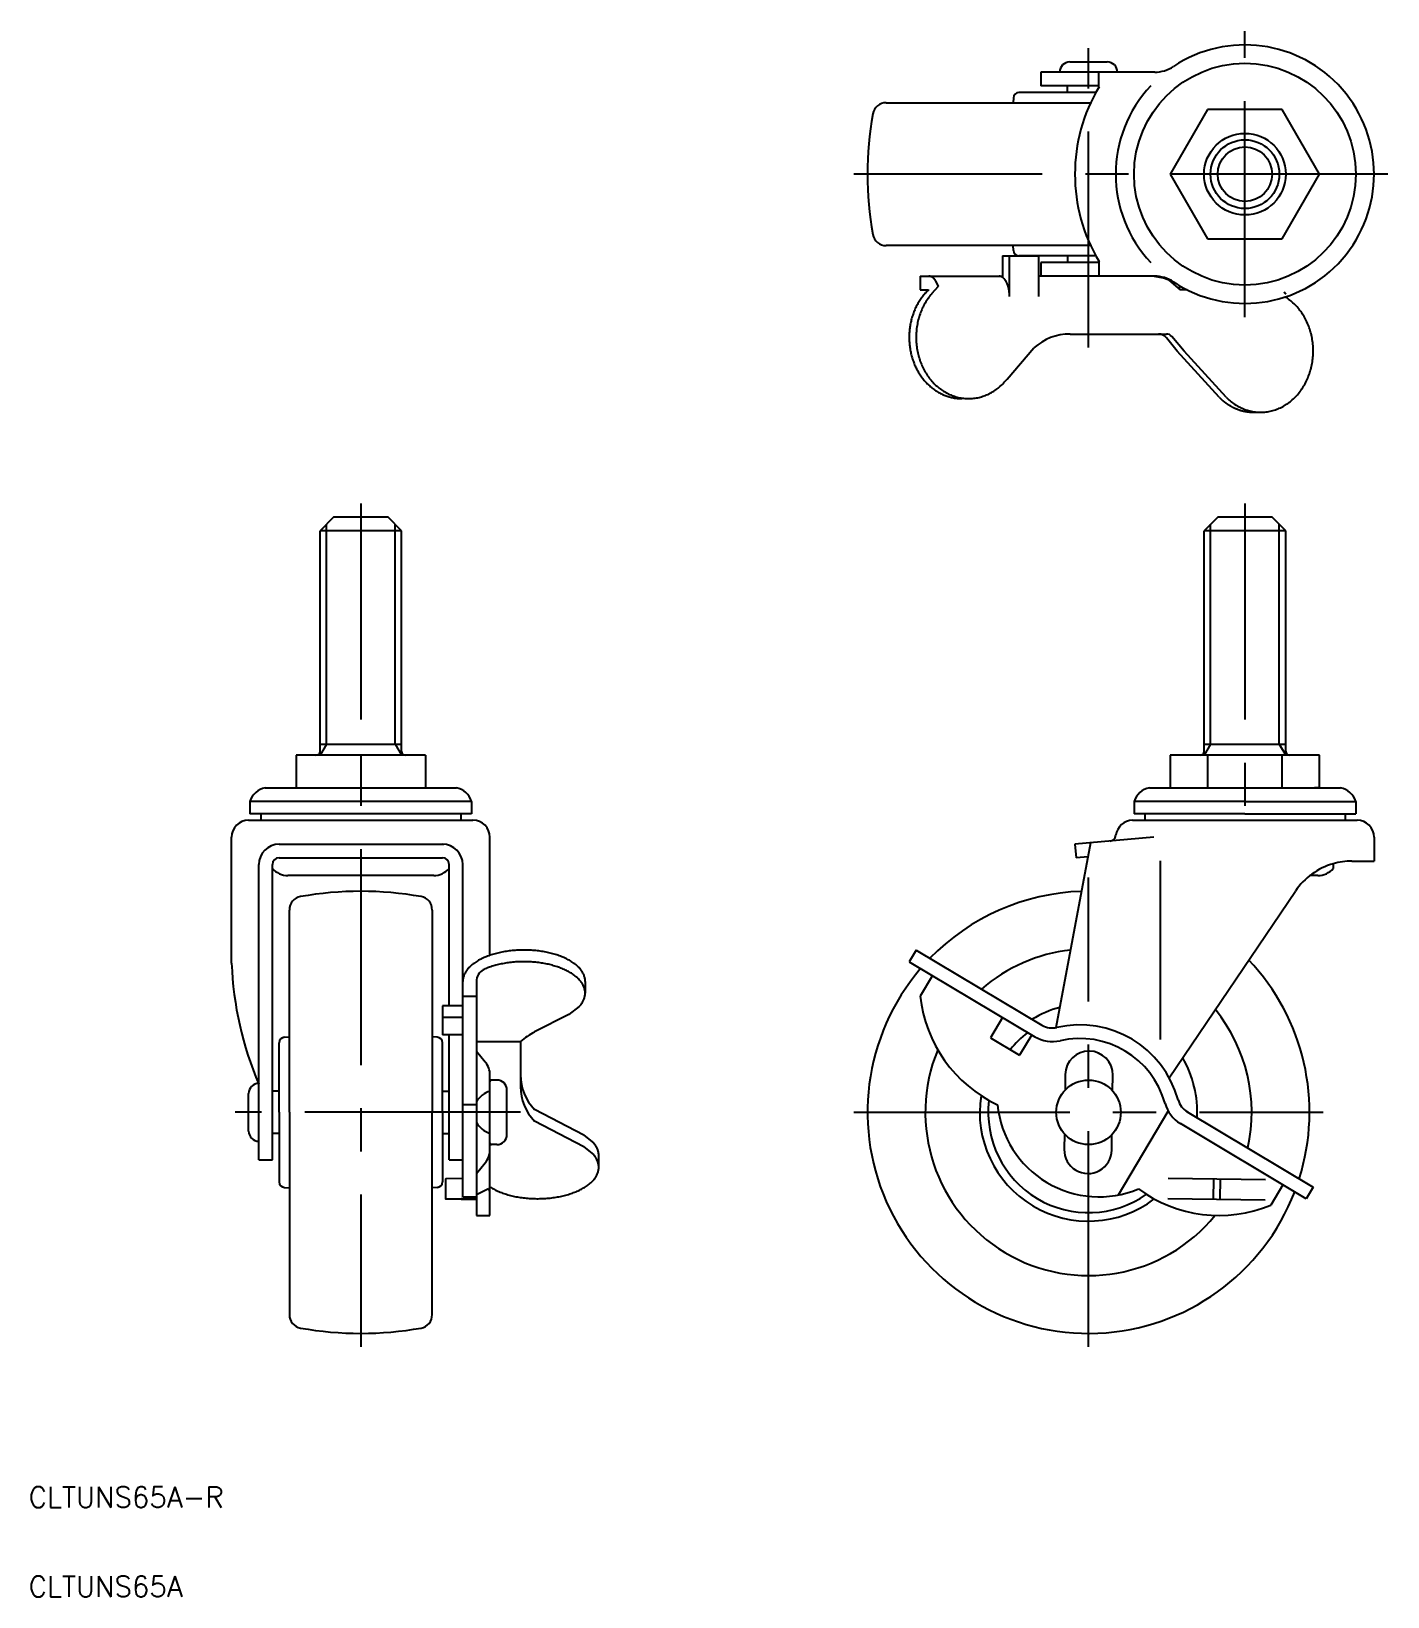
# Model space of a CAD drawing. Extents: x -155 to 44, y -71 to 159.
import ezdxf

# ---------------------------------------------------------------- set-up
doc = ezdxf.new("R2010")
doc.units = 0
doc.linetypes.add('CENTER', pattern=[50.8, 31.75, -6.35, 6.35, -6.35])
doc.layers.get('0').update_dxf_attribs({"linetype": 'CONTINUOUS'})
doc.layers.add('CENTER', color=1, linetype='CONTINUOUS')
doc.styles.get("Standard").update_dxf_attribs({"font": 'txt.shx', "height": 3, "bigfont": 'bigfont.shx'})

msp = doc.modelspace()

# ---------------------------------------------------------------- linework, layer by layer
at = {"color": 7, "linetype": 'CONTINUOUS'}
for p, q in [((-2.75, 154.42), (2.75, 154.42)), ((9.73, 152.92), (-7, 152.92)), ((-7, 152.92), (-7, 150.92)), ((1.54, 150.75), (1.54, 152.92)), ((1.07, 149.92), (-10.24, 149.92)), ((1.54, 150.92), (-7, 150.92)), ((-3.1, 149.92), (-3.1, 150.92)), ((-29.74, 148.42), (0.31, 148.42)), ((-11.04, 149.16), (-11.08, 148.42)), ((17.52, 147.42), (12.03, 137.92)), ((28.48, 147.42), (17.52, 147.42)), ((33.97, 137.92), (28.48, 147.42)), ((12.03, 137.92), (17.52, 128.42)), ((28.48, 128.42), (33.97, 137.92)), ((0.31, 127.42), (-29.74, 127.42)), ((-11.04, 126.68), (-11.08, 127.42)), ((17.52, 128.42), (28.48, 128.42)), ((-12.64, 125.92), (-7.32, 125.92)), ((-12.64, 125.92), (-12.64, 122.75)), ((-11.62, 119.92), (-11.62, 125.92)), ((1.07, 125.92), (-10.24, 125.92)), ((-7.32, 119.92), (-7.32, 125.92)), ((1.54, 124.92), (-7, 124.92)), ((-7, 124.92), (-7, 122.92)), ((-3.1, 125.92), (-3.1, 124.92)), ((1.54, 125.09), (1.54, 122.92)), ((-24.74, 122.92), (-12.64, 122.92)), ((-24.74, 122.92), (-12.64, 122.92)), ((-24.74, 122.92), (-24.74, 120.92)), ((-24.74, 122.92), (-24.74, 120.92)), ((-22.43, 122.15), (-22.12, 121.41)), ((8.86, 122.92), (-7.32, 122.92)), ((9.73, 122.92), (-7, 122.92)), ((11.82, 122.36), (13.47, 120.92)), ((-24.74, 120.92), (-23.51, 120.92)), ((-24.74, 120.92), (-23.51, 120.92)), ((-22.12, 121.41), (-23.07, 120.32)), ((14.51, 120.92), (13.47, 120.92)), ((-2.72, 114.42), (11.47, 114.42)), ((13.03, 111.92), (11.46, 113.87)), ((14.05, 111.92), (12.23, 114.07)), ((-11.96, 107.8), (-8.04, 112.37)), ((19.21, 105.14), (13.03, 111.92)), ((20.23, 105.14), (14.05, 111.92)), ((-12.38, 107.32), (-11.96, 107.8)), ((19.21, 105.14), (19.66, 104.72)), ((20.23, 105.14), (20.68, 104.72)), ((24.29, 102.92), (25.31, 102.92)), ((-111.02, 87.5), (-113.02, 85.5)), ((-103.02, 87.5), (-111.02, 87.5)), ((-101.02, 85.5), (-103.02, 87.5)), ((19, 87.5), (17, 85.5)), ((27, 87.5), (19, 87.5)), ((29, 85.5), (27, 87.5)), ((-113.02, 53.1), (-113.02, 85.5)), ((-101.02, 85.5), (-113.02, 85.5)), ((-101.02, 53.1), (-101.02, 85.5)), ((17, 53.1), (17, 85.5)), ((29, 85.5), (17, 85.5)), ((29, 53.1), (29, 85.5)), ((-113.02, 54.14), (-101.02, 54.14)), ((17, 54.14), (29, 54.14)), ((-97.52, 52.5), (-116.52, 52.5)), ((-116.52, 52.5), (-116.52, 47.7)), ((-107.02, 52.5), (-107.02, 47.7)), ((-97.52, 52.5), (-97.52, 47.7)), ((33.97, 52.5), (12.03, 52.5)), ((12.03, 52.5), (12.03, 47.7)), ((17.52, 52.5), (17.52, 47.7)), ((28.48, 47.7), (28.48, 52.5)), ((33.97, 47.7), (33.97, 52.5)), ((-121.07, 47.7), (-92.97, 47.7)), ((8.95, 47.7), (23, 47.7)), ((23, 47.7), (37.05, 47.7)), ((33.97, 47.7), (33.23, 47.7)), ((-90.72, 45.7), (-123.32, 45.7)), ((-123.32, 45.7), (-123.32, 43.9)), ((-90.72, 43.9), (-123.32, 43.9)), ((-121.74, 43.9), (-121.74, 42.93)), ((-92.3, 43.9), (-92.3, 42.93)), ((-90.72, 45.7), (-90.72, 43.9)), ((23, 45.7), (6.7, 45.7)), ((6.7, 45.7), (6.7, 43.9)), ((23, 43.9), (6.7, 43.9)), ((8.28, 43.9), (8.28, 42.93)), ((23, 45.7), (39.3, 45.7)), ((23, 43.9), (39.3, 43.9)), ((37.72, 43.9), (37.72, 42.93)), ((39.3, 45.7), (39.3, 43.9)), ((-123.53, 42.93), (-90.52, 42.93)), ((6.49, 42.93), (23, 42.93)), ((23, 42.93), (39.5, 42.93)), ((-126.02, 21.91), (-126.02, 40.43)), ((-119.02, 39.41), (-94.81, 39.41)), ((-88.02, 23.08), (-88.02, 40.43)), ((0.31, 39.61), (-4.79, 12.44)), ((9.63, 40.43), (-2, 39.41)), ((-2, 39.41), (-1.83, 37.42)), ((42, 40.43), (42, 36.93)), ((42, 40.04), (42, 36.93)), ((-119.02, 37.42), (-95.02, 37.42)), ((-0.05, 37.57), (-1.83, 37.42)), ((10.54, 36.98), (10.54, 10.72)), ((38.72, 36.93), (42, 36.93)), ((-122.02, -7), (-122.02, 36.41)), ((-120.02, -7), (-120.02, 36.42)), ((-96.3, 34.81), (-117.74, 34.81)), ((-94.02, 15.66), (-94.02, 36.42)), ((-92.02, -7), (-92.02, 36.41)), ((33.72, 34.81), (32.55, 34.81)), ((36, 36.56), (36, 35.86)), ((-92.02, -12.42), (-92.02, 34)), ((11.87, 5.06), (30.44, 32.53)), ((-117.52, 0), (-117.52, 29.74)), ((-96.52, 29.74), (-96.52, 0)), ((-25.36, 23.86), (-26.38, 22.14)), ((-25.36, 23.86), (-6.85, 12.82)), ((-26.38, 22.14), (-7.87, 11.1)), ((-90.02, 19.23), (-90.02, -15.15)), ((-74.02, 19.25), (-74.02, 17.53)), ((-22.95, 20.09), (-24.74, 17.09)), ((-92.02, 17.09), (-90.02, 17.09)), ((-92.02, 15.66), (-95.02, 15.66)), ((-95.02, 15.66), (-95.02, 11.38)), ((-92.02, 13.95), (-95.02, 13.95)), ((-76.42, 14.4), (-81.47, 11.81)), ((-76.42, 14.4), (-81.47, 11.81)), ((-74.89, 15.55), (-76.42, 14.4)), ((-12.64, 13.95), (-14.43, 10.94)), ((-119.02, 0), (-119.02, 10.24)), ((-118.26, 11.04), (-117.52, 11.08)), ((-95.78, 11.04), (-96.52, 11.08)), ((-92.02, 11.38), (-95.02, 11.38)), ((-95.02, 0), (-95.02, 10.24)), ((-94.02, -7), (-94.02, 11.38)), ((-90.02, 10.4), (-83.52, 10.4)), ((-83.52, 10.4), (-83.52, 3.78)), ((-14.43, 10.94), (-10.14, 8.38)), ((-8.35, 11.38), (-10.14, 8.38)), ((-90.02, 9), (-88.71, 7.41)), ((-88.02, -5.5), (-88.02, 5.5)), ((-87.02, 4.75), (-87.82, 4.75)), ((-3.42, 5.55), (-3.45, 3.26)), ((3.55, 3.16), (3.58, 5.45)), ((-123.52, -2.75), (-123.52, 2.75)), ((-119.02, 3.1), (-120.02, 3.1)), ((-95.02, 3.1), (-94.02, 3.1)), ((-85.52, -3.25), (-85.52, 3.25)), ((-119.02, 0), (-119.02, -10.24)), ((-117.52, 0), (-117.52, -29.74)), ((-96.52, -29.74), (-96.52, 0)), ((-95.02, 0), (-95.02, -10.24)), ((-90.02, 1.11), (-92.02, 1.11)), ((-74.24, -3.34), (-81.47, 0.4)), ((4.4, -12.15), (11.73, 0.15)), ((14.53, 0.06), (33.04, -10.98)), ((-74.24, -5.05), (-81.47, -1.32)), ((32.02, -12.7), (13.51, -1.66)), ((-119.02, -3.1), (-120.02, -3.1)), ((-95.02, -3.1), (-94.02, -3.1)), ((-74.24, -3.34), (-72.8, -4.49)), ((-3.55, -3.16), (-3.58, -5.45)), ((3.42, -5.55), (3.45, -3.26)), ((-88.02, -15.15), (-88.02, -5.5)), ((-87.02, -4.75), (-87.82, -4.75)), ((-74.24, -5.05), (-72.8, -6.2)), ((-72.02, -8.08), (-72.02, -6.37)), ((-122.02, -7), (-120.02, -7)), ((-94.02, -7), (-92.02, -7)), ((-90.02, -9), (-88.71, -7.41)), ((-118.26, -11.04), (-117.52, -11.08)), ((-95.78, -11.04), (-96.52, -11.08)), ((-94.52, -12.77), (-94.52, -9.77)), ((-92.02, -9.72), (-94.51, -9.76)), ((-88.25, -11.26), (-90.02, -12.15)), ((11.71, -9.67), (26.02, -9.87)), ((18.36, -9.76), (18.32, -12.76)), ((19.36, -9.78), (19.32, -12.78)), ((28.58, -10.65), (26.79, -13.65)), ((33.04, -10.98), (32.02, -12.7)), ((-90.02, -12.69), (-94.51, -12.76)), ((-90.02, -12.85), (-94.51, -12.78)), ((-90.02, -12.71), (-93.02, -12.76)), ((-93.02, -12.76), (-93.02, -12.78)), ((-90.02, -12.83), (-93.02, -12.78)), ((-92.02, -12.42), (-90.02, -12.42)), ((11.67, -12.67), (25.97, -12.87)), ((-90.02, -15.15), (-88.02, -15.15))]:
    msp.add_line(p, q, dxfattribs=at)
at = {"color": 3, "linetype": 'CONTINUOUS'}
for p, q in [((-112.07, 54.14), (-112.07, 86.45)), ((-101.97, 54.14), (-101.97, 86.45)), ((17.95, 54.14), (17.95, 86.45)), ((28.05, 54.14), (28.05, 86.45)), ((-112.07, 54.14), (-113.02, 52.5)), ((-101.97, 54.14), (-101.02, 52.5)), ((17.95, 54.14), (17, 52.5)), ((28.05, 54.14), (29, 52.5))]:
    msp.add_line(p, q, dxfattribs=at)
at = {"color": 7, "linetype": 'CONTINUOUS'}
for points in [[(-22.43, 122.15, 0), (-22.44, 122.16, 0), (-22.44, 122.17, 0), (-22.45, 122.19, 0), (-22.46, 122.2, 0), (-22.46, 122.21, 0), (-22.47, 122.22, 0), (-22.48, 122.23, 0), (-22.48, 122.24, 0), (-22.49, 122.25, 0), (-22.5, 122.26, 0), (-22.5, 122.27, 0), (-22.51, 122.28, 0), (-22.52, 122.3, 0), (-22.52, 122.31, 0), (-22.53, 122.32, 0), (-22.54, 122.33, 0), (-22.55, 122.34, 0), (-22.55, 122.35, 0), (-22.56, 122.36, 0), (-22.57, 122.37, 0), (-22.57, 122.38, 0), (-22.58, 122.39, 0), (-22.59, 122.4, 0), (-22.6, 122.41, 0), (-22.6, 122.42, 0), (-22.61, 122.43, 0), (-22.62, 122.43, 0), (-22.63, 122.44, 0), (-22.63, 122.45, 0), (-22.64, 122.46, 0), (-22.65, 122.47, 0), (-22.66, 122.48, 0), (-22.66, 122.49, 0), (-22.67, 122.5, 0), (-22.68, 122.51, 0), (-22.69, 122.52, 0), (-22.69, 122.52, 0), (-22.7, 122.53, 0), (-22.71, 122.54, 0), (-22.72, 122.55, 0), (-22.72, 122.56, 0), (-22.73, 122.57, 0), (-22.74, 122.57, 0), (-22.75, 122.58, 0), (-22.76, 122.59, 0), (-22.76, 122.6, 0), (-22.77, 122.61, 0), (-22.78, 122.61, 0), (-22.79, 122.62, 0), (-22.79, 122.63, 0), (-22.8, 122.64, 0), (-22.81, 122.64, 0), (-22.82, 122.65, 0), (-22.83, 122.66, 0), (-22.83, 122.66, 0), (-22.84, 122.67, 0), (-22.85, 122.68, 0), (-22.86, 122.68, 0), (-22.87, 122.69, 0), (-22.88, 122.7, 0), (-22.88, 122.7, 0), (-22.89, 122.71, 0), (-22.9, 122.72, 0), (-22.91, 122.72, 0), (-22.92, 122.73, 0), (-22.92, 122.74, 0), (-22.93, 122.74, 0), (-22.94, 122.75, 0), (-22.95, 122.75, 0), (-22.96, 122.76, 0), (-22.97, 122.76, 0), (-22.97, 122.77, 0), (-22.98, 122.78, 0), (-22.99, 122.78, 0), (-23, 122.79, 0), (-23.01, 122.79, 0), (-23.02, 122.8, 0), (-23.02, 122.8, 0), (-23.03, 122.81, 0), (-23.04, 122.81, 0), (-23.05, 122.81, 0), (-23.06, 122.82, 0), (-23.07, 122.82, 0), (-23.08, 122.83, 0), (-23.08, 122.83, 0), (-23.09, 122.84, 0), (-23.1, 122.84, 0), (-23.11, 122.84, 0), (-23.12, 122.85, 0), (-23.13, 122.85, 0), (-23.14, 122.86, 0), (-23.14, 122.86, 0), (-23.15, 122.86, 0), (-23.16, 122.87, 0), (-23.17, 122.87, 0), (-23.18, 122.87, 0), (-23.19, 122.88, 0), (-23.2, 122.88, 0), (-23.2, 122.88, 0), (-23.21, 122.88, 0), (-23.22, 122.89, 0), (-23.23, 122.89, 0), (-23.24, 122.89, 0), (-23.25, 122.89, 0), (-23.26, 122.9, 0), (-23.27, 122.9, 0), (-23.27, 122.9, 0), (-23.28, 122.9, 0), (-23.29, 122.9, 0), (-23.3, 122.91, 0), (-23.31, 122.91, 0), (-23.32, 122.91, 0), (-23.33, 122.91, 0), (-23.34, 122.91, 0), (-23.34, 122.91, 0), (-23.35, 122.92, 0), (-23.36, 122.92, 0), (-23.37, 122.92, 0), (-23.38, 122.92, 0), (-23.39, 122.92, 0), (-23.4, 122.92, 0), (-23.41, 122.92, 0), (-23.41, 122.92, 0), (-23.42, 122.92, 0), (-23.43, 122.92, 0), (-23.44, 122.92, 0), (-23.45, 122.92, 0), (-23.46, 122.92, 0)], [(-22.43, 122.15, 0), (-22.44, 122.16, 0), (-22.44, 122.17, 0), (-22.45, 122.19, 0), (-22.46, 122.2, 0), (-22.46, 122.21, 0), (-22.47, 122.22, 0), (-22.48, 122.23, 0), (-22.48, 122.24, 0), (-22.49, 122.25, 0), (-22.5, 122.26, 0), (-22.5, 122.27, 0), (-22.51, 122.28, 0), (-22.52, 122.3, 0), (-22.52, 122.31, 0), (-22.53, 122.32, 0), (-22.54, 122.33, 0), (-22.55, 122.34, 0), (-22.55, 122.35, 0), (-22.56, 122.36, 0), (-22.57, 122.37, 0), (-22.57, 122.38, 0), (-22.58, 122.39, 0), (-22.59, 122.4, 0), (-22.6, 122.41, 0), (-22.6, 122.42, 0), (-22.61, 122.43, 0), (-22.62, 122.43, 0), (-22.63, 122.44, 0), (-22.63, 122.45, 0), (-22.64, 122.46, 0), (-22.65, 122.47, 0), (-22.66, 122.48, 0), (-22.66, 122.49, 0), (-22.67, 122.5, 0), (-22.68, 122.51, 0), (-22.69, 122.52, 0), (-22.69, 122.52, 0), (-22.7, 122.53, 0), (-22.71, 122.54, 0), (-22.72, 122.55, 0), (-22.72, 122.56, 0), (-22.73, 122.57, 0), (-22.74, 122.57, 0), (-22.75, 122.58, 0), (-22.76, 122.59, 0), (-22.76, 122.6, 0), (-22.77, 122.61, 0), (-22.78, 122.61, 0), (-22.79, 122.62, 0), (-22.79, 122.63, 0), (-22.8, 122.64, 0), (-22.81, 122.64, 0), (-22.82, 122.65, 0), (-22.83, 122.66, 0), (-22.83, 122.66, 0), (-22.84, 122.67, 0), (-22.85, 122.68, 0), (-22.86, 122.68, 0), (-22.87, 122.69, 0), (-22.88, 122.7, 0), (-22.88, 122.7, 0), (-22.89, 122.71, 0), (-22.9, 122.72, 0), (-22.91, 122.72, 0), (-22.92, 122.73, 0), (-22.92, 122.74, 0), (-22.93, 122.74, 0), (-22.94, 122.75, 0), (-22.95, 122.75, 0), (-22.96, 122.76, 0), (-22.97, 122.76, 0), (-22.97, 122.77, 0), (-22.98, 122.78, 0), (-22.99, 122.78, 0), (-23, 122.79, 0), (-23.01, 122.79, 0), (-23.02, 122.8, 0), (-23.02, 122.8, 0), (-23.03, 122.81, 0), (-23.04, 122.81, 0), (-23.05, 122.81, 0), (-23.06, 122.82, 0), (-23.07, 122.82, 0), (-23.08, 122.83, 0), (-23.08, 122.83, 0), (-23.09, 122.84, 0), (-23.1, 122.84, 0), (-23.11, 122.84, 0), (-23.12, 122.85, 0), (-23.13, 122.85, 0), (-23.14, 122.86, 0), (-23.14, 122.86, 0), (-23.15, 122.86, 0), (-23.16, 122.87, 0), (-23.17, 122.87, 0), (-23.18, 122.87, 0), (-23.19, 122.88, 0), (-23.2, 122.88, 0), (-23.2, 122.88, 0), (-23.21, 122.88, 0), (-23.22, 122.89, 0), (-23.23, 122.89, 0), (-23.24, 122.89, 0), (-23.25, 122.89, 0), (-23.26, 122.9, 0), (-23.27, 122.9, 0), (-23.27, 122.9, 0), (-23.28, 122.9, 0), (-23.29, 122.9, 0), (-23.3, 122.91, 0), (-23.31, 122.91, 0), (-23.32, 122.91, 0), (-23.33, 122.91, 0), (-23.34, 122.91, 0), (-23.34, 122.91, 0), (-23.35, 122.92, 0), (-23.36, 122.92, 0), (-23.37, 122.92, 0), (-23.38, 122.92, 0), (-23.39, 122.92, 0), (-23.4, 122.92, 0), (-23.41, 122.92, 0), (-23.41, 122.92, 0), (-23.42, 122.92, 0), (-23.43, 122.92, 0), (-23.44, 122.92, 0), (-23.45, 122.92, 0), (-23.46, 122.92, 0)], [(-11.62, 119.92, 0), (-11.62, 119.96, 0), (-11.62, 120, 0), (-11.62, 120.03, 0), (-11.62, 120.07, 0), (-11.62, 120.11, 0), (-11.62, 120.14, 0), (-11.62, 120.18, 0), (-11.62, 120.22, 0), (-11.63, 120.25, 0), (-11.63, 120.29, 0), (-11.63, 120.33, 0), (-11.63, 120.36, 0), (-11.64, 120.4, 0), (-11.64, 120.44, 0), (-11.64, 120.47, 0), (-11.65, 120.51, 0), (-11.65, 120.54, 0), (-11.65, 120.58, 0), (-11.66, 120.62, 0), (-11.66, 120.65, 0), (-11.67, 120.69, 0), (-11.67, 120.72, 0), (-11.68, 120.76, 0), (-11.68, 120.79, 0), (-11.69, 120.83, 0), (-11.69, 120.86, 0), (-11.7, 120.9, 0), (-11.71, 120.93, 0), (-11.71, 120.97, 0), (-11.72, 121, 0), (-11.73, 121.04, 0), (-11.73, 121.07, 0), (-11.74, 121.1, 0), (-11.75, 121.14, 0), (-11.76, 121.17, 0), (-11.76, 121.21, 0), (-11.77, 121.24, 0), (-11.78, 121.27, 0), (-11.79, 121.3, 0), (-11.8, 121.34, 0), (-11.81, 121.37, 0), (-11.82, 121.4, 0), (-11.82, 121.43, 0), (-11.83, 121.47, 0), (-11.84, 121.5, 0), (-11.85, 121.53, 0), (-11.86, 121.56, 0), (-11.87, 121.59, 0), (-11.89, 121.62, 0), (-11.9, 121.65, 0), (-11.91, 121.68, 0), (-11.92, 121.71, 0), (-11.93, 121.74, 0), (-11.94, 121.77, 0), (-11.95, 121.8, 0), (-11.96, 121.83, 0), (-11.98, 121.85, 0), (-11.99, 121.88, 0), (-12, 121.91, 0), (-12.01, 121.94, 0), (-12.03, 121.96, 0), (-12.04, 121.99, 0), (-12.05, 122.02, 0), (-12.07, 122.04, 0), (-12.08, 122.07, 0), (-12.09, 122.1, 0), (-12.11, 122.12, 0), (-12.12, 122.15, 0), (-12.13, 122.17, 0), (-12.15, 122.19, 0), (-12.16, 122.22, 0), (-12.18, 122.24, 0), (-12.19, 122.26, 0), (-12.21, 122.29, 0), (-12.22, 122.31, 0), (-12.24, 122.33, 0), (-12.25, 122.35, 0), (-12.27, 122.38, 0), (-12.28, 122.4, 0), (-12.3, 122.42, 0), (-12.31, 122.44, 0), (-12.33, 122.46, 0), (-12.35, 122.48, 0), (-12.36, 122.5, 0), (-12.38, 122.51, 0), (-12.4, 122.53, 0), (-12.41, 122.55, 0), (-12.43, 122.57, 0), (-12.44, 122.59, 0), (-12.46, 122.6, 0), (-12.48, 122.62, 0), (-12.5, 122.63, 0), (-12.51, 122.65, 0), (-12.53, 122.67, 0), (-12.55, 122.68, 0), (-12.56, 122.69, 0), (-12.58, 122.71, 0), (-12.6, 122.72, 0), (-12.62, 122.73, 0), (-12.64, 122.75, 0), (-12.65, 122.76, 0), (-12.67, 122.77, 0), (-12.69, 122.78, 0), (-12.71, 122.79, 0), (-12.72, 122.8, 0), (-12.74, 122.81, 0), (-12.76, 122.82, 0), (-12.78, 122.83, 0), (-12.8, 122.84, 0), (-12.82, 122.85, 0), (-12.83, 122.86, 0), (-12.85, 122.87, 0), (-12.87, 122.87, 0), (-12.89, 122.88, 0), (-12.91, 122.88, 0), (-12.93, 122.89, 0), (-12.95, 122.9, 0), (-12.96, 122.9, 0), (-12.98, 122.9, 0), (-13, 122.91, 0), (-13.02, 122.91, 0), (-13.04, 122.91, 0), (-13.06, 122.92, 0), (-13.08, 122.92, 0), (-13.1, 122.92, 0), (-13.12, 122.92, 0), (-13.13, 122.92, 0), (-13.15, 122.92, 0)], [(-23.51, 120.92, 0), (-23.55, 120.89, 0), (-23.67, 120.77, 0), (-23.78, 120.66, 0), (-23.89, 120.54, 0), (-24.01, 120.41, 0), (-24.12, 120.29, 0), (-24.22, 120.16, 0), (-24.33, 120.03, 0), (-24.43, 119.9, 0), (-24.53, 119.77, 0), (-24.63, 119.63, 0), (-24.72, 119.49, 0), (-24.82, 119.35, 0), (-24.91, 119.21, 0), (-25, 119.06, 0), (-25.08, 118.91, 0), (-25.17, 118.76, 0), (-25.25, 118.61, 0), (-25.33, 118.46, 0), (-25.4, 118.31, 0), (-25.48, 118.15, 0), (-25.55, 117.99, 0), (-25.61, 117.83, 0), (-25.68, 117.67, 0), (-25.74, 117.51, 0), (-25.8, 117.34, 0), (-25.86, 117.18, 0), (-25.91, 117.01, 0), (-25.96, 116.84, 0), (-26.01, 116.67, 0), (-26.06, 116.5, 0), (-26.1, 116.33, 0), (-26.14, 116.16, 0), (-26.18, 115.99, 0), (-26.21, 115.81, 0), (-26.24, 115.64, 0), (-26.27, 115.46, 0), (-26.29, 115.29, 0), (-26.31, 115.11, 0), (-26.33, 114.93, 0), (-26.35, 114.76, 0), (-26.36, 114.58, 0), (-26.37, 114.4, 0), (-26.38, 114.22, 0), (-26.38, 114.04, 0), (-26.38, 113.87, 0), (-26.38, 113.69, 0), (-26.37, 113.51, 0), (-26.36, 113.33, 0), (-26.35, 113.15, 0), (-26.34, 112.98, 0), (-26.32, 112.8, 0), (-26.3, 112.62, 0), (-26.28, 112.45, 0), (-26.25, 112.27, 0), (-26.22, 112.1, 0), (-26.19, 111.92, 0), (-26.15, 111.75, 0), (-26.11, 111.58, 0), (-26.07, 111.4, 0), (-26.03, 111.23, 0), (-25.98, 111.06, 0), (-25.93, 110.9, 0), (-25.88, 110.73, 0), (-25.82, 110.56, 0), (-25.76, 110.4, 0), (-25.7, 110.24, 0), (-25.64, 110.07, 0), (-25.57, 109.91, 0), (-25.5, 109.75, 0), (-25.43, 109.6, 0), (-25.36, 109.44, 0), (-25.28, 109.29, 0), (-25.2, 109.14, 0), (-25.12, 108.99, 0), (-25.03, 108.84, 0), (-24.94, 108.69, 0), (-24.85, 108.55, 0), (-24.76, 108.41, 0), (-24.66, 108.27, 0), (-24.57, 108.13, 0), (-24.47, 107.99, 0), (-24.37, 107.86, 0), (-24.26, 107.73, 0), (-24.15, 107.6, 0), (-24.05, 107.48, 0), (-23.94, 107.35, 0), (-23.82, 107.23, 0), (-23.71, 107.11, 0), (-23.59, 107, 0), (-23.47, 106.89, 0), (-23.35, 106.78, 0), (-23.23, 106.67, 0), (-23.11, 106.57, 0), (-22.98, 106.46, 0), (-22.85, 106.37, 0), (-22.72, 106.27, 0), (-22.59, 106.18, 0), (-22.46, 106.09, 0), (-22.32, 106, 0), (-22.19, 105.92, 0), (-22.05, 105.84, 0), (-21.91, 105.76, 0), (-21.78, 105.69, 0), (-21.63, 105.62, 0), (-21.49, 105.55, 0), (-21.35, 105.49, 0), (-21.21, 105.43, 0), (-21.06, 105.37, 0), (-20.91, 105.32, 0), (-20.77, 105.27, 0), (-20.62, 105.22, 0), (-20.47, 105.18, 0), (-20.32, 105.14, 0), (-20.17, 105.1, 0), (-20.02, 105.07, 0), (-19.87, 105.04, 0), (-19.72, 105.01, 0), (-19.57, 104.99, 0), (-19.42, 104.97, 0), (-19.26, 104.95, 0), (-19.11, 104.94, 0), (-18.96, 104.93, 0), (-18.81, 104.92, 0), (-18.65, 104.92, 0)], [(-23.06, 120.33, 0), (-23.06, 120.32, 0), (-23.2, 120.16, 0), (-23.33, 120, 0), (-23.46, 119.83, 0), (-23.58, 119.66, 0), (-23.7, 119.49, 0), (-23.82, 119.31, 0), (-23.93, 119.13, 0), (-24.04, 118.95, 0), (-24.15, 118.76, 0), (-24.25, 118.57, 0), (-24.34, 118.38, 0), (-24.44, 118.18, 0), (-24.53, 117.98, 0), (-24.61, 117.78, 0), (-24.69, 117.58, 0), (-24.77, 117.37, 0), (-24.84, 117.16, 0), (-24.91, 116.95, 0), (-24.97, 116.74, 0), (-25.03, 116.53, 0), (-25.08, 116.31, 0), (-25.13, 116.1, 0), (-25.17, 115.88, 0), (-25.21, 115.66, 0), (-25.25, 115.44, 0), (-25.28, 115.22, 0), (-25.3, 115, 0), (-25.32, 114.78, 0), (-25.34, 114.55, 0), (-25.35, 114.33, 0), (-25.36, 114.11, 0), (-25.36, 113.88, 0), (-25.35, 113.66, 0), (-25.35, 113.43, 0), (-25.33, 113.21, 0), (-25.32, 112.99, 0), (-25.29, 112.77, 0), (-25.27, 112.54, 0), (-25.23, 112.32, 0), (-25.2, 112.1, 0), (-25.16, 111.88, 0), (-25.11, 111.67, 0), (-25.06, 111.45, 0), (-25, 111.24, 0), (-24.95, 111.02, 0), (-24.88, 110.81, 0), (-24.81, 110.6, 0), (-24.74, 110.4, 0), (-24.66, 110.19, 0), (-24.58, 109.99, 0), (-24.49, 109.79, 0), (-24.4, 109.59, 0), (-24.31, 109.4, 0), (-24.21, 109.21, 0), (-24.11, 109.02, 0), (-24, 108.83, 0), (-23.89, 108.65, 0), (-23.78, 108.47, 0), (-23.66, 108.29, 0), (-23.53, 108.12, 0), (-23.41, 107.95, 0), (-23.28, 107.78, 0), (-23.15, 107.62, 0), (-23.01, 107.46, 0), (-22.87, 107.31, 0), (-22.73, 107.16, 0), (-22.58, 107.01, 0), (-22.43, 106.87, 0), (-22.28, 106.74, 0), (-22.13, 106.6, 0), (-21.97, 106.48, 0), (-21.81, 106.35, 0), (-21.64, 106.23, 0), (-21.48, 106.12, 0), (-21.31, 106.01, 0), (-21.14, 105.91, 0), (-20.97, 105.81, 0), (-20.79, 105.71, 0), (-20.62, 105.62, 0), (-20.44, 105.54, 0), (-20.26, 105.46, 0), (-20.08, 105.39, 0), (-19.9, 105.32, 0), (-19.71, 105.26, 0), (-19.53, 105.2, 0), (-19.34, 105.15, 0), (-19.15, 105.1, 0), (-18.96, 105.06, 0), (-18.77, 105.02, 0), (-18.58, 104.99, 0), (-18.39, 104.97, 0), (-18.2, 104.95, 0), (-18.01, 104.93, 0), (-17.82, 104.93, 0), (-17.62, 104.92, 0), (-17.43, 104.93, 0), (-17.24, 104.93, 0), (-17.05, 104.95, 0), (-16.86, 104.97, 0), (-16.66, 104.99, 0), (-16.47, 105.02, 0), (-16.28, 105.06, 0), (-16.1, 105.1, 0), (-15.91, 105.15, 0), (-15.72, 105.2, 0), (-15.53, 105.26, 0), (-15.35, 105.32, 0), (-15.17, 105.39, 0), (-14.99, 105.46, 0), (-14.81, 105.54, 0), (-14.63, 105.63, 0), (-14.45, 105.72, 0), (-14.28, 105.81, 0), (-14.11, 105.91, 0), (-13.94, 106.02, 0), (-13.77, 106.13, 0), (-13.6, 106.24, 0), (-13.44, 106.36, 0), (-13.28, 106.48, 0), (-13.12, 106.61, 0), (-12.97, 106.74, 0), (-12.81, 106.88, 0), (-12.67, 107.02, 0), (-12.52, 107.17, 0), (-12.38, 107.32, 0)], [(20.68, 104.72, 0), (20.84, 104.58, 0), (21, 104.45, 0), (21.17, 104.32, 0), (21.34, 104.2, 0), (21.51, 104.08, 0), (21.69, 103.97, 0), (21.87, 103.87, 0), (22.05, 103.77, 0), (22.23, 103.67, 0), (22.41, 103.58, 0), (22.6, 103.5, 0), (22.78, 103.42, 0), (22.97, 103.34, 0), (23.16, 103.28, 0), (23.36, 103.22, 0), (23.55, 103.16, 0), (23.74, 103.11, 0), (23.94, 103.07, 0), (24.14, 103.03, 0), (24.33, 103, 0), (24.53, 102.97, 0), (24.73, 102.95, 0), (24.93, 102.93, 0), (25.13, 102.93, 0), (25.33, 102.92, 0), (25.53, 102.93, 0), (25.73, 102.94, 0), (25.93, 102.95, 0), (26.12, 102.97, 0), (26.32, 103, 0), (26.52, 103.03, 0), (26.72, 103.07, 0), (26.91, 103.12, 0), (27.11, 103.17, 0), (27.3, 103.22, 0), (27.49, 103.29, 0), (27.68, 103.36, 0), (27.87, 103.43, 0), (28.06, 103.51, 0), (28.24, 103.59, 0), (28.43, 103.69, 0), (28.61, 103.78, 0), (28.79, 103.88, 0), (28.96, 103.99, 0), (29.14, 104.1, 0), (29.31, 104.22, 0), (29.48, 104.34, 0), (29.65, 104.47, 0), (29.81, 104.6, 0), (29.97, 104.74, 0), (30.13, 104.88, 0), (30.28, 105.03, 0), (30.43, 105.18, 0), (30.58, 105.34, 0), (30.72, 105.5, 0), (30.86, 105.66, 0), (31, 105.83, 0), (31.13, 106, 0), (31.26, 106.18, 0), (31.39, 106.36, 0), (31.51, 106.55, 0), (31.63, 106.73, 0), (31.74, 106.92, 0), (31.85, 107.12, 0), (31.95, 107.32, 0), (32.05, 107.52, 0), (32.15, 107.72, 0), (32.24, 107.93, 0), (32.32, 108.14, 0), (32.41, 108.35, 0), (32.48, 108.56, 0), (32.55, 108.78, 0), (32.62, 109, 0), (32.68, 109.22, 0), (32.74, 109.44, 0), (32.79, 109.67, 0), (32.84, 109.89, 0), (32.88, 110.12, 0), (32.92, 110.35, 0), (32.95, 110.57, 0), (32.98, 110.8, 0), (33, 111.03, 0), (33.02, 111.27, 0), (33.03, 111.5, 0), (33.04, 111.73, 0), (33.04, 111.96, 0), (33.04, 112.19, 0), (33.03, 112.43, 0), (33.02, 112.66, 0), (33, 112.89, 0), (32.97, 113.12, 0), (32.94, 113.35, 0), (32.91, 113.58, 0), (32.87, 113.8, 0), (32.83, 114.03, 0), (32.78, 114.26, 0), (32.72, 114.48, 0), (32.66, 114.7, 0), (32.6, 114.92, 0), (32.53, 115.14, 0), (32.46, 115.35, 0), (32.38, 115.57, 0), (32.3, 115.78, 0), (32.21, 115.99, 0), (32.12, 116.19, 0), (32.02, 116.4, 0), (31.92, 116.6, 0), (31.81, 116.79, 0), (31.7, 116.99, 0), (31.59, 117.18, 0), (31.47, 117.36, 0), (31.35, 117.55, 0), (31.22, 117.73, 0), (31.09, 117.9, 0), (30.96, 118.07, 0), (30.82, 118.24, 0), (30.68, 118.4, 0), (30.53, 118.56, 0), (30.38, 118.72, 0), (30.23, 118.87, 0), (30.07, 119.01, 0), (29.92, 119.15, 0), (29.75, 119.29, 0), (29.59, 119.42, 0), (29.42, 119.54, 0), (29.25, 119.67, 0), (29.08, 119.78, 0), (28.9, 119.89, 0)], [(29, 120.31, 0), (29, 120.32, 0), (29, 120.32, 0), (28.99, 120.32, 0), (28.99, 120.32, 0), (28.99, 120.32, 0), (28.99, 120.33, 0), (28.99, 120.33, 0), (28.99, 120.33, 0), (28.99, 120.33, 0), (28.98, 120.33, 0), (28.98, 120.34, 0), (28.98, 120.34, 0), (28.98, 120.34, 0), (28.98, 120.34, 0), (28.98, 120.34, 0), (28.98, 120.35, 0), (28.97, 120.35, 0), (28.97, 120.35, 0), (28.97, 120.35, 0), (28.97, 120.35, 0), (28.97, 120.36, 0), (28.97, 120.36, 0), (28.97, 120.36, 0), (28.96, 120.36, 0), (28.96, 120.36, 0), (28.96, 120.36, 0), (28.96, 120.37, 0), (28.96, 120.37, 0), (28.96, 120.37, 0), (28.96, 120.37, 0), (28.95, 120.37, 0), (28.95, 120.38, 0), (28.95, 120.38, 0), (28.95, 120.38, 0), (28.95, 120.38, 0), (28.95, 120.38, 0), (28.95, 120.39, 0), (28.94, 120.39, 0), (28.94, 120.39, 0), (28.94, 120.39, 0), (28.94, 120.39, 0), (28.94, 120.4, 0), (28.94, 120.4, 0), (28.94, 120.4, 0), (28.93, 120.4, 0), (28.93, 120.4, 0), (28.93, 120.41, 0), (28.93, 120.41, 0), (28.93, 120.41, 0), (28.93, 120.41, 0), (28.93, 120.41, 0), (28.92, 120.41, 0), (28.92, 120.42, 0), (28.92, 120.42, 0), (28.92, 120.42, 0), (28.92, 120.42, 0), (28.92, 120.42, 0), (28.92, 120.43, 0), (28.91, 120.43, 0), (28.91, 120.43, 0), (28.91, 120.43, 0), (28.91, 120.43, 0), (28.91, 120.44, 0), (28.91, 120.44, 0), (28.91, 120.44, 0), (28.9, 120.44, 0), (28.9, 120.44, 0), (28.9, 120.44, 0), (28.9, 120.45, 0), (28.9, 120.45, 0), (28.9, 120.45, 0), (28.9, 120.45, 0), (28.89, 120.45, 0), (28.89, 120.46, 0), (28.89, 120.46, 0), (28.89, 120.46, 0), (28.89, 120.46, 0), (28.89, 120.46, 0), (28.89, 120.46, 0), (28.88, 120.47, 0), (28.88, 120.47, 0), (28.88, 120.47, 0), (28.88, 120.47, 0), (28.88, 120.47, 0), (28.88, 120.47, 0), (28.88, 120.48, 0), (28.87, 120.48, 0), (28.87, 120.48, 0), (28.87, 120.48, 0), (28.87, 120.48, 0), (28.87, 120.49, 0), (28.87, 120.49, 0), (28.87, 120.49, 0), (28.86, 120.49, 0), (28.86, 120.49, 0), (28.86, 120.49, 0), (28.86, 120.5, 0), (28.86, 120.5, 0), (28.86, 120.5, 0), (28.85, 120.5, 0), (28.85, 120.5, 0), (28.85, 120.5, 0), (28.85, 120.51, 0), (28.85, 120.51, 0), (28.85, 120.51, 0), (28.85, 120.51, 0), (28.84, 120.51, 0), (28.84, 120.51, 0), (28.84, 120.52, 0), (28.84, 120.52, 0), (28.84, 120.52, 0), (28.84, 120.52, 0), (28.84, 120.52, 0), (28.83, 120.52, 0), (28.83, 120.53, 0), (28.83, 120.53, 0), (28.83, 120.53, 0), (28.83, 120.53, 0), (28.83, 120.53, 0), (28.83, 120.53, 0), (28.82, 120.54, 0), (28.82, 120.54, 0), (28.82, 120.54, 0), (28.82, 120.54, 0), (28.82, 120.54, 0), (28.82, 120.54, 0), (28.81, 120.55, 0), (28.81, 120.55, 0)], [(19.66, 104.72, 0), (19.69, 104.69, 0), (19.72, 104.66, 0), (19.75, 104.64, 0), (19.78, 104.61, 0), (19.81, 104.59, 0), (19.84, 104.56, 0), (19.88, 104.53, 0), (19.91, 104.51, 0), (19.94, 104.48, 0), (19.97, 104.46, 0), (20, 104.43, 0), (20.04, 104.41, 0), (20.07, 104.38, 0), (20.1, 104.36, 0), (20.13, 104.33, 0), (20.17, 104.31, 0), (20.2, 104.28, 0), (20.23, 104.26, 0), (20.27, 104.24, 0), (20.3, 104.21, 0), (20.33, 104.19, 0), (20.37, 104.17, 0), (20.4, 104.14, 0), (20.43, 104.12, 0), (20.47, 104.1, 0), (20.5, 104.08, 0), (20.53, 104.06, 0), (20.57, 104.03, 0), (20.6, 104.01, 0), (20.64, 103.99, 0), (20.67, 103.97, 0), (20.7, 103.95, 0), (20.74, 103.93, 0), (20.77, 103.91, 0), (20.81, 103.89, 0), (20.84, 103.87, 0), (20.88, 103.85, 0), (20.91, 103.83, 0), (20.95, 103.81, 0), (20.98, 103.79, 0), (21.02, 103.77, 0), (21.05, 103.75, 0), (21.09, 103.73, 0), (21.12, 103.71, 0), (21.16, 103.69, 0), (21.19, 103.67, 0), (21.23, 103.66, 0), (21.27, 103.64, 0), (21.3, 103.62, 0), (21.34, 103.6, 0), (21.37, 103.59, 0), (21.41, 103.57, 0), (21.45, 103.55, 0), (21.48, 103.54, 0), (21.52, 103.52, 0), (21.55, 103.5, 0), (21.59, 103.49, 0), (21.63, 103.47, 0), (21.66, 103.46, 0), (21.7, 103.44, 0), (21.74, 103.43, 0), (21.77, 103.41, 0), (21.81, 103.4, 0), (21.85, 103.38, 0), (21.88, 103.37, 0), (21.92, 103.36, 0), (21.96, 103.34, 0), (21.99, 103.33, 0), (22.03, 103.31, 0), (22.07, 103.3, 0), (22.11, 103.29, 0), (22.14, 103.28, 0), (22.18, 103.26, 0), (22.22, 103.25, 0), (22.25, 103.24, 0), (22.29, 103.23, 0), (22.33, 103.22, 0), (22.37, 103.2, 0), (22.41, 103.19, 0), (22.44, 103.18, 0), (22.48, 103.17, 0), (22.52, 103.16, 0), (22.56, 103.15, 0), (22.59, 103.14, 0), (22.63, 103.13, 0), (22.67, 103.12, 0), (22.71, 103.11, 0), (22.75, 103.1, 0), (22.78, 103.09, 0), (22.82, 103.09, 0), (22.86, 103.08, 0), (22.9, 103.07, 0), (22.94, 103.06, 0), (22.97, 103.05, 0), (23.01, 103.05, 0), (23.05, 103.04, 0), (23.09, 103.03, 0), (23.13, 103.02, 0), (23.17, 103.02, 0), (23.2, 103.01, 0), (23.24, 103.01, 0), (23.28, 103, 0), (23.32, 102.99, 0), (23.36, 102.99, 0), (23.4, 102.98, 0), (23.44, 102.98, 0), (23.47, 102.97, 0), (23.51, 102.97, 0), (23.55, 102.96, 0), (23.59, 102.96, 0), (23.63, 102.96, 0), (23.67, 102.95, 0), (23.71, 102.95, 0), (23.74, 102.94, 0), (23.78, 102.94, 0), (23.82, 102.94, 0), (23.86, 102.94, 0), (23.9, 102.93, 0), (23.94, 102.93, 0), (23.98, 102.93, 0), (24.02, 102.93, 0), (24.05, 102.93, 0), (24.09, 102.93, 0), (24.13, 102.92, 0), (24.17, 102.92, 0), (24.21, 102.92, 0), (24.25, 102.92, 0), (24.29, 102.92, 0)], [(-74.02, 19.25, 0), (-74.02, 19.36, 0), (-74.03, 19.48, 0), (-74.04, 19.59, 0), (-74.06, 19.7, 0), (-74.09, 19.81, 0), (-74.12, 19.93, 0), (-74.15, 20.04, 0), (-74.19, 20.15, 0), (-74.24, 20.26, 0), (-74.29, 20.37, 0), (-74.35, 20.48, 0), (-74.41, 20.59, 0), (-74.47, 20.7, 0), (-74.55, 20.8, 0), (-74.62, 20.91, 0), (-74.7, 21.01, 0), (-74.79, 21.12, 0), (-74.88, 21.22, 0), (-74.98, 21.32, 0), (-75.08, 21.42, 0), (-75.19, 21.52, 0), (-75.3, 21.62, 0), (-75.42, 21.72, 0), (-75.54, 21.81, 0), (-75.66, 21.9, 0), (-75.79, 22, 0), (-75.92, 22.09, 0), (-76.06, 22.17, 0), (-76.2, 22.26, 0), (-76.35, 22.35, 0), (-76.5, 22.43, 0), (-76.66, 22.51, 0), (-76.81, 22.59, 0), (-76.98, 22.67, 0), (-77.14, 22.74, 0), (-77.31, 22.81, 0), (-77.48, 22.88, 0), (-77.66, 22.95, 0), (-77.84, 23.02, 0), (-78.02, 23.08, 0), (-78.2, 23.14, 0), (-78.39, 23.2, 0), (-78.58, 23.26, 0), (-78.78, 23.32, 0), (-78.97, 23.37, 0), (-79.17, 23.42, 0), (-79.37, 23.46, 0), (-79.58, 23.51, 0), (-79.78, 23.55, 0), (-79.99, 23.59, 0), (-80.2, 23.63, 0), (-80.41, 23.66, 0), (-80.62, 23.69, 0), (-80.83, 23.72, 0), (-81.05, 23.75, 0), (-81.26, 23.77, 0), (-81.48, 23.79, 0), (-81.7, 23.81, 0), (-81.92, 23.83, 0), (-82.14, 23.84, 0), (-82.36, 23.85, 0), (-82.58, 23.85, 0), (-82.8, 23.86, 0), (-83.02, 23.86, 0), (-83.24, 23.86, 0), (-83.46, 23.85, 0), (-83.68, 23.85, 0), (-83.9, 23.84, 0), (-84.12, 23.83, 0), (-84.34, 23.81, 0), (-84.56, 23.79, 0), (-84.78, 23.77, 0), (-84.99, 23.75, 0), (-85.21, 23.72, 0), (-85.42, 23.69, 0), (-85.63, 23.66, 0), (-85.84, 23.63, 0), (-86.05, 23.59, 0), (-86.26, 23.55, 0), (-86.46, 23.51, 0), (-86.67, 23.46, 0), (-86.87, 23.42, 0), (-87.07, 23.37, 0), (-87.26, 23.32, 0), (-87.46, 23.26, 0), (-87.65, 23.2, 0), (-87.83, 23.14, 0), (-88.02, 23.08, 0), (-88.2, 23.02, 0), (-88.38, 22.95, 0), (-88.56, 22.88, 0), (-88.73, 22.81, 0), (-88.9, 22.74, 0), (-89.06, 22.67, 0), (-89.23, 22.59, 0), (-89.38, 22.51, 0), (-89.54, 22.43, 0), (-89.69, 22.35, 0), (-89.83, 22.26, 0), (-89.98, 22.17, 0), (-90.11, 22.09, 0), (-90.25, 22, 0), (-90.38, 21.9, 0), (-90.5, 21.81, 0), (-90.62, 21.72, 0), (-90.74, 21.62, 0), (-90.85, 21.52, 0), (-90.96, 21.42, 0), (-91.06, 21.32, 0), (-91.16, 21.22, 0), (-91.25, 21.12, 0), (-91.33, 21.01, 0), (-91.42, 20.91, 0), (-91.49, 20.8, 0), (-91.57, 20.7, 0), (-91.63, 20.59, 0), (-91.69, 20.48, 0), (-91.75, 20.37, 0), (-91.8, 20.26, 0), (-91.85, 20.15, 0), (-91.89, 20.04, 0), (-91.92, 19.93, 0), (-91.95, 19.81, 0), (-91.98, 19.7, 0), (-92, 19.59, 0), (-92.01, 19.48, 0), (-92.02, 19.36, 0), (-92.02, 19.25, 0)], [(-74.89, 15.55, 0), (-74.8, 15.65, 0), (-74.72, 15.75, 0), (-74.63, 15.86, 0), (-74.56, 15.96, 0), (-74.49, 16.06, 0), (-74.42, 16.17, 0), (-74.36, 16.27, 0), (-74.3, 16.38, 0), (-74.25, 16.49, 0), (-74.21, 16.6, 0), (-74.17, 16.7, 0), (-74.13, 16.81, 0), (-74.1, 16.92, 0), (-74.07, 17.03, 0), (-74.05, 17.14, 0), (-74.04, 17.25, 0), (-74.03, 17.36, 0), (-74.02, 17.47, 0), (-74.02, 17.58, 0), (-74.03, 17.69, 0), (-74.04, 17.8, 0), (-74.05, 17.91, 0), (-74.07, 18.02, 0), (-74.1, 18.13, 0), (-74.13, 18.24, 0), (-74.16, 18.35, 0), (-74.2, 18.46, 0), (-74.25, 18.57, 0), (-74.3, 18.68, 0), (-74.36, 18.78, 0), (-74.42, 18.89, 0), (-74.48, 18.99, 0), (-74.55, 19.1, 0), (-74.63, 19.2, 0), (-74.71, 19.3, 0), (-74.8, 19.4, 0), (-74.89, 19.5, 0), (-74.98, 19.6, 0), (-75.08, 19.7, 0), (-75.18, 19.8, 0), (-75.29, 19.89, 0), (-75.4, 19.99, 0), (-75.52, 20.08, 0), (-75.64, 20.17, 0), (-75.77, 20.26, 0), (-75.9, 20.35, 0), (-76.03, 20.44, 0), (-76.17, 20.52, 0), (-76.31, 20.61, 0), (-76.46, 20.69, 0), (-76.61, 20.77, 0), (-76.76, 20.84, 0), (-76.92, 20.92, 0), (-77.08, 20.99, 0), (-77.24, 21.07, 0), (-77.41, 21.14, 0), (-77.58, 21.2, 0), (-77.75, 21.27, 0), (-77.93, 21.33, 0), (-78.1, 21.39, 0), (-78.29, 21.45, 0), (-78.47, 21.51, 0), (-78.66, 21.56, 0), (-78.85, 21.62, 0), (-79.04, 21.67, 0), (-79.23, 21.71, 0), (-79.43, 21.76, 0), (-79.63, 21.8, 0), (-79.83, 21.84, 0), (-80.03, 21.88, 0), (-80.24, 21.92, 0), (-80.44, 21.95, 0), (-80.65, 21.98, 0), (-80.86, 22.01, 0), (-81.07, 22.03, 0), (-81.28, 22.06, 0), (-81.49, 22.08, 0), (-81.7, 22.09, 0), (-81.92, 22.11, 0), (-82.13, 22.12, 0), (-82.35, 22.13, 0), (-82.56, 22.14, 0), (-82.78, 22.14, 0), (-82.99, 22.14, 0), (-83.21, 22.14, 0), (-83.42, 22.14, 0), (-83.64, 22.13, 0), (-83.85, 22.12, 0), (-84.07, 22.11, 0), (-84.28, 22.1, 0), (-84.49, 22.08, 0), (-84.71, 22.06, 0), (-84.92, 22.04, 0), (-85.13, 22.01, 0), (-85.34, 21.99, 0), (-85.54, 21.96, 0), (-85.75, 21.92, 0), (-85.95, 21.89, 0), (-86.16, 21.85, 0), (-86.36, 21.81, 0), (-86.56, 21.77, 0), (-86.76, 21.73, 0), (-86.95, 21.68, 0), (-87.14, 21.63, 0), (-87.33, 21.58, 0), (-87.52, 21.52, 0), (-87.71, 21.47, 0), (-87.89, 21.41, 0), (-88.07, 21.35, 0), (-88.25, 21.29, 0), (-88.42, 21.22, 0), (-88.59, 21.15, 0), (-88.76, 21.08, 0), (-88.92, 21.01, 0), (-89.02, 20.97, 0)], [(-72.02, -6.37, 0), (-72.02, -6.35, 0), (-72.02, -6.34, 0), (-72.02, -6.32, 0), (-72.02, -6.31, 0), (-72.02, -6.29, 0), (-72.02, -6.28, 0), (-72.02, -6.26, 0), (-72.02, -6.25, 0), (-72.02, -6.23, 0), (-72.02, -6.22, 0), (-72.03, -6.2, 0), (-72.03, -6.19, 0), (-72.03, -6.17, 0), (-72.03, -6.16, 0), (-72.03, -6.14, 0), (-72.03, -6.13, 0), (-72.03, -6.11, 0), (-72.04, -6.09, 0), (-72.04, -6.08, 0), (-72.04, -6.06, 0), (-72.04, -6.05, 0), (-72.04, -6.03, 0), (-72.05, -6.02, 0), (-72.05, -6, 0), (-72.05, -5.99, 0), (-72.05, -5.97, 0), (-72.05, -5.96, 0), (-72.06, -5.94, 0), (-72.06, -5.93, 0), (-72.06, -5.91, 0), (-72.07, -5.9, 0), (-72.07, -5.88, 0), (-72.07, -5.87, 0), (-72.08, -5.85, 0), (-72.08, -5.84, 0), (-72.08, -5.82, 0), (-72.09, -5.81, 0), (-72.09, -5.79, 0), (-72.09, -5.78, 0), (-72.1, -5.76, 0), (-72.1, -5.75, 0), (-72.1, -5.73, 0), (-72.11, -5.72, 0), (-72.11, -5.7, 0), (-72.12, -5.69, 0), (-72.12, -5.67, 0), (-72.13, -5.66, 0), (-72.13, -5.64, 0), (-72.14, -5.63, 0), (-72.14, -5.61, 0), (-72.15, -5.6, 0), (-72.15, -5.58, 0), (-72.16, -5.57, 0), (-72.16, -5.55, 0), (-72.17, -5.54, 0), (-72.17, -5.52, 0), (-72.18, -5.51, 0), (-72.18, -5.49, 0), (-72.19, -5.48, 0), (-72.19, -5.47, 0), (-72.2, -5.45, 0), (-72.21, -5.44, 0), (-72.21, -5.42, 0), (-72.22, -5.41, 0), (-72.22, -5.39, 0), (-72.23, -5.38, 0), (-72.24, -5.36, 0), (-72.24, -5.35, 0), (-72.25, -5.33, 0), (-72.26, -5.32, 0), (-72.26, -5.3, 0), (-72.27, -5.29, 0), (-72.28, -5.27, 0), (-72.28, -5.26, 0), (-72.29, -5.24, 0), (-72.3, -5.23, 0), (-72.31, -5.21, 0), (-72.31, -5.2, 0), (-72.32, -5.18, 0), (-72.33, -5.17, 0), (-72.34, -5.16, 0), (-72.34, -5.14, 0), (-72.35, -5.13, 0), (-72.36, -5.11, 0), (-72.37, -5.1, 0), (-72.38, -5.08, 0), (-72.38, -5.07, 0), (-72.39, -5.05, 0), (-72.4, -5.04, 0), (-72.41, -5.02, 0), (-72.42, -5.01, 0), (-72.43, -5, 0), (-72.44, -4.98, 0), (-72.44, -4.97, 0), (-72.45, -4.95, 0), (-72.46, -4.94, 0), (-72.47, -4.92, 0), (-72.48, -4.91, 0), (-72.49, -4.9, 0), (-72.5, -4.88, 0), (-72.51, -4.87, 0), (-72.52, -4.85, 0), (-72.53, -4.84, 0), (-72.54, -4.82, 0), (-72.55, -4.81, 0), (-72.56, -4.8, 0), (-72.57, -4.78, 0), (-72.58, -4.77, 0), (-72.59, -4.75, 0), (-72.6, -4.74, 0), (-72.61, -4.72, 0), (-72.62, -4.71, 0), (-72.63, -4.7, 0), (-72.64, -4.68, 0), (-72.65, -4.67, 0), (-72.66, -4.65, 0), (-72.67, -4.64, 0), (-72.69, -4.63, 0), (-72.7, -4.61, 0), (-72.71, -4.6, 0), (-72.72, -4.58, 0), (-72.73, -4.57, 0), (-72.74, -4.56, 0), (-72.75, -4.54, 0), (-72.77, -4.53, 0), (-72.78, -4.51, 0), (-72.79, -4.5, 0), (-72.8, -4.49, 0)], [(-88.02, -10.98, 0), (-87.96, -11.02, 0), (-87.82, -11.11, 0), (-87.67, -11.19, 0), (-87.52, -11.27, 0), (-87.36, -11.36, 0), (-87.2, -11.44, 0), (-87.04, -11.51, 0), (-86.87, -11.59, 0), (-86.7, -11.66, 0), (-86.53, -11.73, 0), (-86.35, -11.8, 0), (-86.17, -11.87, 0), (-85.98, -11.93, 0), (-85.79, -11.99, 0), (-85.6, -12.05, 0), (-85.41, -12.11, 0), (-85.22, -12.16, 0), (-85.02, -12.22, 0), (-84.82, -12.27, 0), (-84.61, -12.31, 0), (-84.41, -12.36, 0), (-84.2, -12.4, 0), (-83.99, -12.44, 0), (-83.78, -12.47, 0), (-83.57, -12.51, 0), (-83.35, -12.54, 0), (-83.14, -12.57, 0), (-82.92, -12.59, 0), (-82.7, -12.61, 0), (-82.48, -12.63, 0), (-82.26, -12.65, 0), (-82.04, -12.67, 0), (-81.82, -12.68, 0), (-81.6, -12.69, 0), (-81.37, -12.69, 0), (-81.15, -12.7, 0), (-80.93, -12.7, 0), (-80.71, -12.69, 0), (-80.48, -12.69, 0), (-80.26, -12.68, 0), (-80.04, -12.67, 0), (-79.82, -12.65, 0), (-79.6, -12.64, 0), (-79.38, -12.62, 0), (-79.16, -12.6, 0), (-78.94, -12.57, 0), (-78.73, -12.54, 0), (-78.51, -12.51, 0), (-78.3, -12.48, 0), (-78.09, -12.44, 0), (-77.88, -12.41, 0), (-77.67, -12.36, 0), (-77.46, -12.32, 0), (-77.26, -12.27, 0), (-77.06, -12.22, 0), (-76.86, -12.17, 0), (-76.66, -12.12, 0), (-76.47, -12.06, 0), (-76.28, -12, 0), (-76.09, -11.94, 0), (-75.91, -11.88, 0), (-75.72, -11.81, 0), (-75.55, -11.74, 0), (-75.37, -11.67, 0), (-75.2, -11.6, 0), (-75.03, -11.53, 0), (-74.87, -11.45, 0), (-74.7, -11.37, 0), (-74.55, -11.29, 0), (-74.4, -11.21, 0), (-74.25, -11.12, 0), (-74.1, -11.03, 0), (-73.96, -10.95, 0), (-73.83, -10.86, 0), (-73.69, -10.76, 0), (-73.57, -10.67, 0), (-73.44, -10.57, 0), (-73.33, -10.48, 0), (-73.21, -10.38, 0), (-73.1, -10.28, 0), (-73, -10.18, 0), (-72.9, -10.08, 0), (-72.81, -9.97, 0), (-72.72, -9.87, 0), (-72.64, -9.76, 0), (-72.56, -9.65, 0), (-72.48, -9.55, 0), (-72.42, -9.44, 0), (-72.35, -9.33, 0), (-72.3, -9.22, 0), (-72.24, -9.11, 0), (-72.2, -9, 0), (-72.16, -8.88, 0), (-72.12, -8.77, 0), (-72.09, -8.66, 0), (-72.06, -8.54, 0), (-72.04, -8.43, 0), (-72.03, -8.32, 0), (-72.02, -8.2, 0), (-72.02, -8.09, 0), (-72.02, -7.97, 0), (-72.03, -7.86, 0), (-72.04, -7.75, 0), (-72.06, -7.63, 0), (-72.09, -7.52, 0), (-72.12, -7.41, 0), (-72.15, -7.29, 0), (-72.19, -7.18, 0), (-72.24, -7.07, 0), (-72.29, -6.96, 0), (-72.35, -6.85, 0), (-72.41, -6.74, 0), (-72.48, -6.63, 0), (-72.55, -6.52, 0), (-72.63, -6.41, 0), (-72.71, -6.31, 0), (-72.8, -6.2, 0)]]:
    msp.add_polyline3d(points, dxfattribs=at)
for centre, radius in [((23, 137.92), 16.3), ((23, 137.92), 6), ((23, 137.92), 4), ((0, 0), 4.75), ((0, 0), 4.75)]:
    msp.add_circle(centre, radius, dxfattribs=at)
at = {"color": 3, "linetype": 'CONTINUOUS'}
msp.add_circle((23, 137.92), 5.05, dxfattribs=at)
at = {"color": 7, "linetype": 'CONTINUOUS'}
for centre, radius, start, end in [((23, 137.92), 19, 236.4427, 123.5573), ((-2.75, 152.92), 1.5, 90, 180), ((2.75, 152.92), 1.5, 0, 90), ((9.73, 157.92), 5, 270, 303.5573), ((-10.24, 149.12), 0.8, 90, 177), ((23, 137.92), 25, 149.1263, 210.8737), ((23, 137.92), 19, 136.8264, 223.1736), ((-29.74, 146.42), 2, 90, 169.8001), ((17.5, 137.92), 50, 169.8001, 190.1999), ((-29.74, 129.42), 2, 190.1999, 270), ((-10.24, 126.72), 0.8, 183, 270), ((8.86, 114.92), 8, 58.4137, 90), ((9.73, 117.92), 5, 56.4427, 90), ((12.25, 122.92), 2, 298.2275, 311.5165), ((12.29, 122.92), 2, 297.3645, 310.8727), ((-2.72, 106.49), 7.93, 90, 132.1481), ((10.29, 112.92), 1.5, 38.9361, 90), ((11.47, 113.42), 1, 40.2796, 90), ((-113.62, 53.1), 0.6, 270, 0), ((-100.42, 53.1), 0.6, 180, 270), ((16.4, 53.1), 0.6, 270, 0), ((29.6, 53.1), 0.6, 180, 270), ((-120.47, 44.76), 3, 101.5188, 161.7483), ((-93.57, 44.76), 3, 18.2517, 78.4812), ((9.55, 44.76), 3, 101.5188, 161.7483), ((36.45, 44.76), 3, 18.2517, 78.4812), ((-123.52, 40.43), 2.5, 90, 180), ((-90.52, 40.43), 2.5, 0, 90), ((6.5, 40.43), 2.5, 90, 173.1322), ((39.5, 40.43), 2.5, 0, 90), ((-119.02, 36.41), 3, 90, 180), ((-95.02, 36.41), 3, 0, 90), ((3.03, 40.85), 1, 275, 353.1322), ((-119.02, 36.42), 1, 90, 180), ((-95.02, 36.42), 1, 0, 90), ((38.72, 26.93), 10, 90, 105.7893), ((-117.74, 37.81), 3, 220.5682, 270), ((-96.3, 37.81), 3, 270, 319.4318), ((38.72, 26.93), 10, 105.7947, 145.9469), ((33.72, 37.81), 3, 270, 319.4584), ((-107.02, -17.5), 50, 79.8001, 100.1999), ((0, 0), 32.5, 91.806, 135.839), ((-115.52, 29.74), 2, 100.1999, 180), ((-98.52, 29.74), 2, 0, 79.8001), ((0, 0), 24, 96.3257, 130.9714), ((-75.52, 23.92), 50.54, 182.2728, 203.0648), ((-88.02, 19.23), 2, 120.0542, 180), ((0, 0), 32.5, 139.4382, 338.9244), ((0, 0), 32.5, 342.5237, 43.5088), ((-4.85, 19.2), 20, 186.0512, 244.7205), ((0, 0), 16, 105.3124, 121.2281), ((0, 0), 24, 347.3913, 38.9891), ((-77.1, 3.27), 9.59, 117.1271, 132.0481), ((-77.1, 3.27), 9.59, 117.1271, 132.0481), ((0, 0), 14.75, 127.2879, 141.3884), ((-5.31, 15.4), 3, 239.1813, 282.9431), ((-1.28, -2.15), 15, 15.4196, 102.9431), ((-118.22, 10.24), 0.8, 93, 180), ((-95.82, 10.24), 0.8, 0, 87), ((-5.31, 15.4), 5, 239.1813, 282.9431), ((-1.28, -2.15), 13, 15.4196, 102.9431), ((-91.02, 5.5), 3, 0, 39.5584), ((0, 0), 24, 157.4779, 320.8848), ((0.08, 5.5), 3.5, 359.1813, 179.1813), ((0, 0), 16, 357.1345, 30.0024), ((-87.82, 4.55), 0.2, 87.7954, 180), ((-87.02, 3.25), 1.5, 0, 90), ((-76.16, 5.5), 7.36, 180, 223.837), ((-76.16, 5.5), 7.36, 180, 223.837), ((-122.02, 2.75), 1.5, 90, 180), ((-87.01, -0.25), 3.5, 106.7269, 149.2311), ((-76.16, 3.78), 7.36, 180, 223.837), ((-76.16, 3.78), 7.36, 180, 223.837), ((0, 0), 16, 171.1376, 307.2251), ((0, 0), 14.75, 173.155, 305.2077), ((1.54, 2.58), 15, 185.6066, 292.7561), ((16.07, 2.64), 5, 195.4196, 239.1813), ((16.07, 2.64), 3, 195.4196, 239.1813), ((-86.96, 0.24), 3.5, 208.9888, 252.3449), ((-122.02, -2.75), 1.5, 180, 270), ((-87.82, -4.55), 0.2, 180, 272.2046), ((-87.02, -3.25), 1.5, 270, 0), ((-91.02, -5.5), 3, 320.4416, 0), ((-0.08, -5.5), 3.5, 179.1813, 359.1813), ((-118.22, -10.24), 0.8, 180, 267), ((-95.82, -10.24), 0.8, 273, 0), ((-94.51, -9.77), 0.01, 90.9192, 180), ((-88.76, -11.79), 0.738, 0, 46.4916), ((19.2, 4.85), 20, 233.6422, 292.3114), ((-94.51, -12.77), 0.01, 90.9192, 269.0808), ((-115.52, -29.74), 2, 180, 259.8001), ((-98.52, -29.74), 2, 280.1999, 0), ((-107.02, 17.5), 50, 259.8001, 280.1999)]:
    msp.add_arc(centre, radius, start, end, dxfattribs=at)
at = {"layer": 'CENTER', "color": 1, "linetype": 'CENTER'}
for p, q in [((23, 116.92), (23, 158.92)), ((0, 112.42), (0, 156.42)), ((44, 137.92), (-34.5, 137.92)), ((-107.02, 89.5), (-107.02, -34.5)), ((23, 89.5), (23, 40.93)), ((0, -34.5), (0, 34.5)), ((-34.5, 0), (34.5, 0)), ((-83.52, 0), (-125.52, 0))]:
    msp.add_line(p, q, dxfattribs=at)

# ---------------------------------------------------------------- texts
at = {"color": 7, "linetype": 'CONTINUOUS'}
for s, p in [('CLTUNS65A-R', (-155.86, -58.08)), ('CLTUNS65A', (-155.86, -71.21))]:
    msp.add_text(s, height=3, dxfattribs=at).set_placement(p)

doc.saveas('drawing.dxf')
